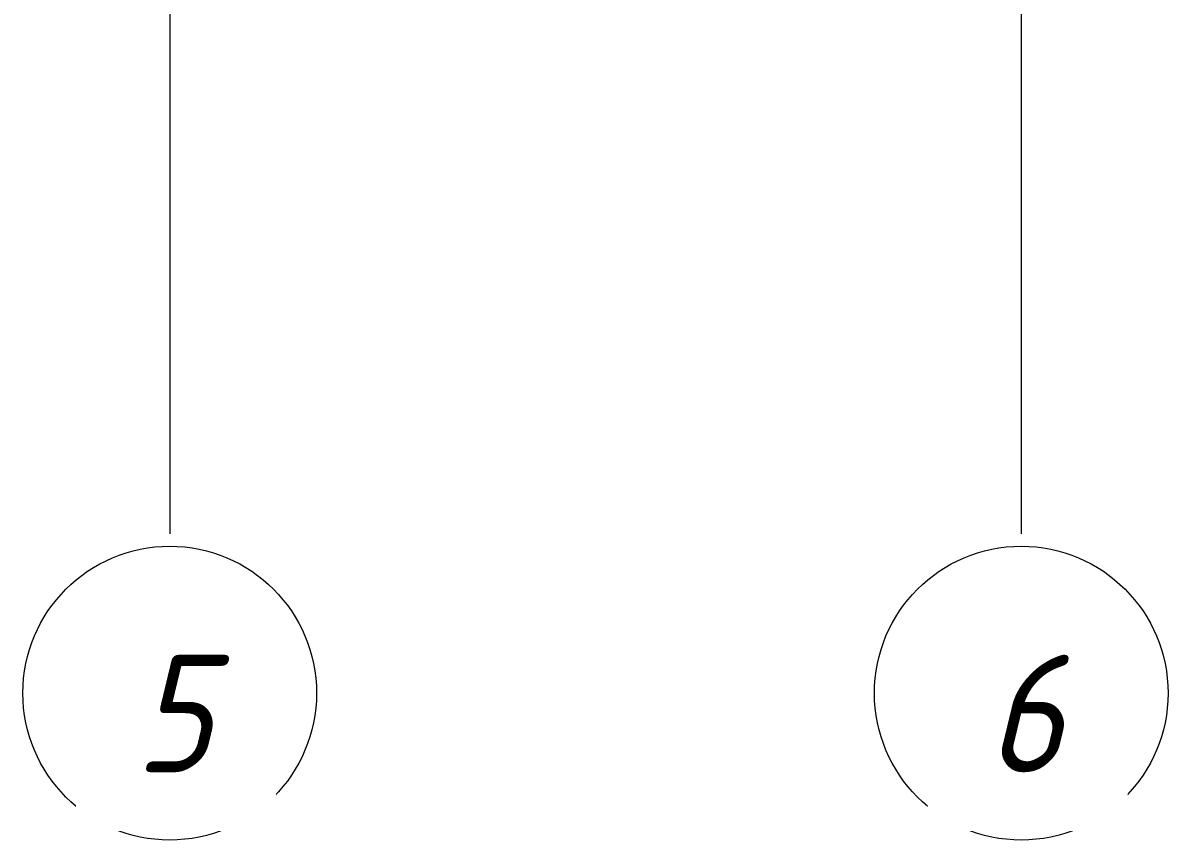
# Model space of a CAD drawing. Header units: metres. Extents: x 50 to 891, y -1294 to 247.
# Drawn here: x 365.9 to 385.4, y -1220.49 to -1206.59 of the extents above; entities that cross this region are included whole.
import ezdxf

# ---------------------------------------------------------------- set-up
doc = ezdxf.new("R2010")
doc.units = ezdxf.units.M
doc.linetypes.add('Линия сетки', pattern=[22.225, 12.7, -3.175, 3.175, -3.175])
doc.layers.add('S-GRID-IDEN', color=9, linetype='Continuous', lineweight=9)
doc.layers.add('ПЛАН', color=8, linetype='Continuous')
doc.styles.add('ISOCPEUR_I', font='isocpeui.ttf', dxfattribs={"width": 0.9, "height": 350})

# ---------------------------------------------------------------- blocks, each defined once
blk = doc.blocks.new('Ось сетки - Заголовок сетки - Окружность 5 мм-84278--1В')
at = {"layer": 'S-GRID-IDEN'}
blk.add_circle((0, 0), 5, dxfattribs=at)

msp = doc.modelspace()

# ---------------------------------------------------------------- linework, layer by layer
at = {"layer": 'ПЛАН', "color": 8, "linetype": 'Линия сетки', "lineweight": 13}
for p, q in [((368.395, -1069.231), (368.395, -1215.489)), ((382.895, -1069.231), (382.895, -1215.489))]:
    msp.add_line(p, q, dxfattribs=at)

# ---------------------------------------------------------------- block references
at = {"layer": 'ПЛАН', "color": 8, "lineweight": 13, "xscale": 0.4999999999999999, "yscale": 0.4999999999999999, "zscale": 0.4999999999999999, "rotation": 180.0000115811491}
for p in [(368.395, -1217.989), (382.895, -1217.989)]:
    msp.add_blockref('Ось сетки - Заголовок сетки - Окружность 5 мм-84278--1В', p, dxfattribs=at)

# ---------------------------------------------------------------- next in the draw order: texts
at = {"layer": 'ПЛАН', "color": 8, "lineweight": 13, "char_height": 2, "width": 1.40696, "attachment_point": 1, "style": 'ISOCPEUR_I', "bg_fill": 2}
for s, insert in [('\\fISOCPEUR|b0|i1|c204|p34|;\\W.9;5', (367.8, -1217.335)), ('\\fISOCPEUR|b0|i1|c204|p34|;\\W.9;6', (382.3, -1217.335))]:
    msp.add_mtext(s, dxfattribs=dict(at, insert=insert))

doc.saveas('drawing.dxf')
